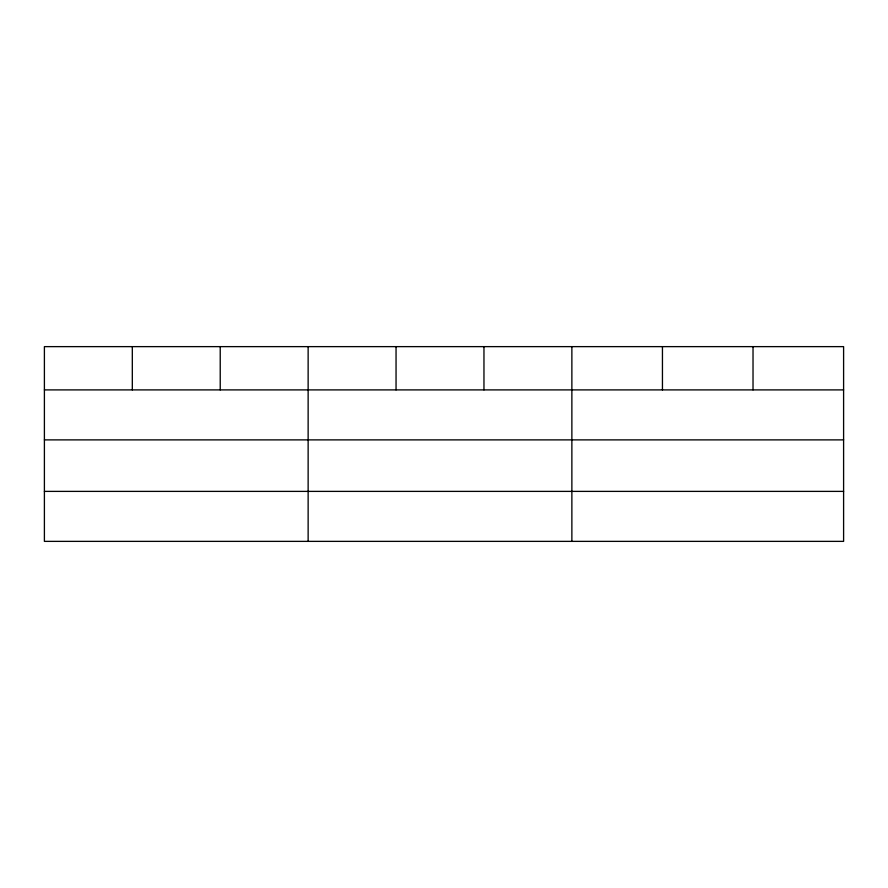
<?xml version="1.0" encoding="UTF-8"?>
<svg xmlns="http://www.w3.org/2000/svg" width="888" height="888" viewBox="0 0 888 888"><rect width="100%" height="100%" fill="white"/><g stroke="black" fill="none" stroke-linecap="round" stroke-linejoin="round"><path stroke-width="1.33" d="M843.6 439.882L843.6 346.631L44.4 346.631L44.4 541.369L843.6 541.369L843.6 439.882L44.4 439.882M44.4 389.899L843.6 389.899M44.4 491.386L843.6 491.386M753.024 346.631L753.024 389.899M662.448 346.631L662.448 389.899M571.872 346.631L571.872 541.369M483.96 346.631L483.96 389.899M396.048 346.631L396.048 389.899M308.136 346.631L308.136 541.369M220.224 346.631L220.224 389.899M132.312 346.631L132.312 389.899"/></g></svg>
